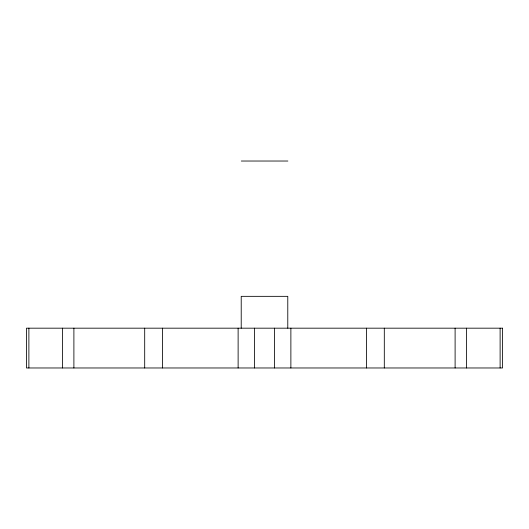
<?xml version="1.0" encoding="UTF-8"?>
<svg xmlns="http://www.w3.org/2000/svg" width="529" height="529" viewBox="0 0 529 529"><rect width="100%" height="100%" fill="white"/><g stroke="black" fill="none" stroke-linecap="round" stroke-linejoin="round"><path stroke-width="0.79" d="M241.303 161.028L287.869 161.028M500.117 328.178L500.117 367.972M466.578 328.178L466.578 367.972M455.105 328.178L455.105 367.972M384.305 328.178L384.305 367.972M366.432 328.178L366.432 367.972M290.877 328.178L290.877 367.972M287.783 328.178L287.783 296.339L241.217 296.339L241.217 328.178M274.591 328.178L274.591 367.972M254.409 328.178L254.409 367.972M238.123 328.178L238.123 367.972M162.568 328.178L162.568 367.972M144.695 328.178L144.695 367.972M73.895 328.178L73.895 367.972M62.422 328.178L62.422 367.972M28.883 328.178L28.883 367.972M502.55 328.178L26.45 328.178L26.45 367.972L502.55 367.972L502.55 328.178"/></g></svg>
